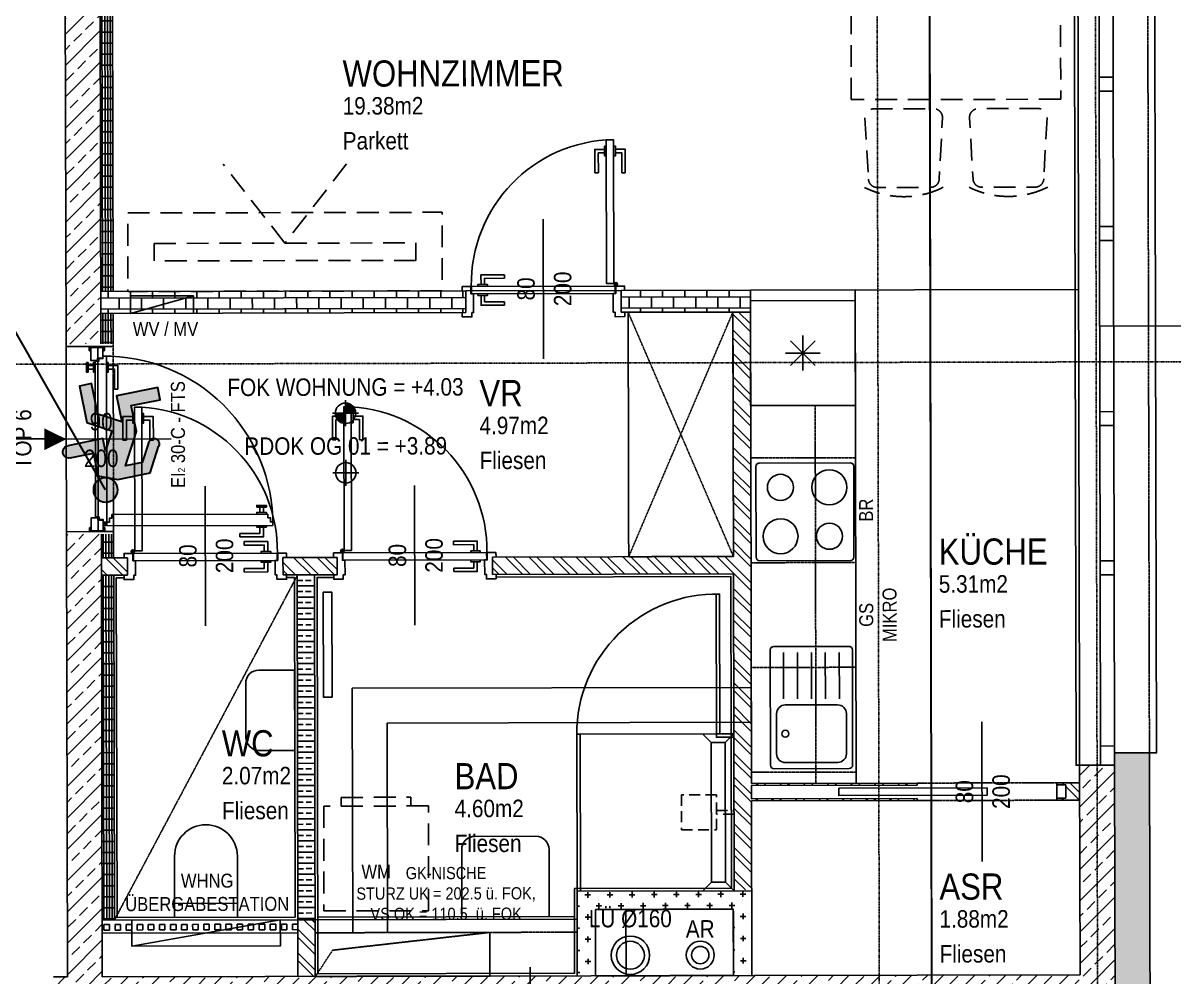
# Model space of a CAD drawing. Header units: millimetres. Extents: x -378801 to -302223, y -36469 to 154078.
# Drawn here: x -312298 to -305706, y -602 to 4862 of the extents above; entities that cross this region are included whole.
import ezdxf
from ezdxf.enums import TextEntityAlignment as Align

# ---------------------------------------------------------------- set-up
doc = ezdxf.new("R2010")
doc.units = ezdxf.units.MM
for name, pattern in [('HIDDEN', [0.375, 0.25, -0.125]), ('HIDDEN2', [0.1875, 0.125, -0.0625]), ('STRICHPUNKT', [1, 0.5, -0.25, 0, -0.25])]:
    doc.linetypes.add(name, pattern=pattern)
for name, color, linetype in [('00_HLP---------M0', 6, 'Continuous'), ('00_HLP-G00-L01-M0', 6, 'Continuous'), ('01-ANS-G00-L01-M0', 8, 'Continuous'), ('01-BFL-G00-L01-M0', 10, 'Continuous'), ('01-SYM-G00-L01-M0', 8, 'Continuous'), ('01-TXT---------M0', 1, 'Continuous'), ('01-TXT---------PP', 1, 'Continuous'), ('01-TXT-G00-L01-M0', 1, 'Continuous'), ('02-ANS-G00-L01-M0', 8, 'Continuous'), ('02-AXO-G00-L01-M0', 8, 'STRICHPUNKT'), ('02-FIL-G00-L01-LILA', 223, 'Continuous'), ('02-FIL-G00-L01-ORANGE', 40, 'Continuous'), ('02-FIL-G00-L01-STB', 8, 'Continuous'), ('02-FLI-G00-L01-M0', 141, 'Continuous'), ('02-HID-G00-L01-M0', 8, 'HIDDEN2'), ('02-TWA---------M0', 4, 'Continuous'), ('02-TWA-G00-L01-M0', 4, 'Continuous'), ('02-WDA-G00-L01-M0', 8, 'Continuous'), ('02-ZWA---------M0', 2, 'Continuous'), ('02-ZWA-G00-L01-M0', 2, 'Continuous'), ('03-ANS-G00-L01-M0', 8, 'Continuous'), ('03-HID-G00-L01-M0', 8, 'HIDDEN2'), ('03-SYM-G00-L01-M0', 8, 'Continuous'), ('04-STO-G00-L01-M0', 1, 'Continuous'), ('04-SYM-G00-L01-EP', 8, 'Continuous'), ('04-TXT---------EP', 8, 'Continuous'), ('04-TXT-G00-L01-M0', 8, 'Continuous'), ('05-STO---------M0', 1, 'Continuous'), ('05-STO--------M0', 1, 'Continuous'), ('05-SYM---------M0', 8, 'Continuous'), ('05-SYM--------M0', 8, 'Continuous'), ('05-SYM-G00-L01-M0', 8, 'Continuous'), ('05-TXT--------M0', 8, 'Continuous'), ('05-TXT-G00-L01-M0', 8, 'Continuous'), ('05_HLP---------M0', 6, 'Continuous'), ('07-SAN-G00-L01-FBHZG-EVERT', 8, 'Continuous'), ('07-SAN-G00-L01-Küche', 8, 'Continuous'), ('07-SAN-G00-L01-M0', 8, 'Continuous'), ('07-SYM-G00-L01-M0', 8, 'STRICHPUNKT'), ('07_MOB-G00-L01-M0', 6, 'HIDDEN2')]:
    doc.layers.add(name, color=color, linetype=linetype)
doc.layers.add('09-VER-G00-L01-GRUNDSTÜCKSGRENZE', color=161, linetype='Continuous', lineweight=25)
doc.styles.add('ARIAL', font='arial.ttf', dxfattribs={"width": 0.85})
pattern_1 = [(90.122164, (-392171.629, -40382.8), (-15.874964, -0.033848), []), (180.12216, (-392171.63, -40382.8), (0.13539, -63.499856), [])]
pattern_2 = [(135.12216, (-392171.63, -40382.8), (-67.20816, -67.49537), []), (135.12216, (-392171.72, -40337.9), (-67.20816, -67.49537), [])]
pattern_3 = [(0.12216, (-392171.63, -40382.8), (-0.13539, 63.499856), []), (90.12216, (-392171.63, -40382.8), (-126.99971, -0.27078), [63.5, -63.5]), (90.12216, (-392108.13, -40382.67), (-126.99971, -0.27078), [-63.5, 63.5])]
pattern_4 = [(45.12216, (-392171.63, -40382.8), (-89.99383, 89.61088), []), (45.12216, (-392081.83, -40382.61), (-89.99383, 89.61088), [63.5, -31.75])]

# ---------------------------------------------------------------- blocks, each defined once
blk = doc.blocks.new('05-TXT')
at = {"layer": '05-TXT--------M0'}
blk.add_line((-0.4, 0), (0.4, 0), dxfattribs=at)
at = {"layer": '05-TXT--------M0', "color": 8, "style": 'ARIAL', "width": 0.85}
blk.add_attdef('BREITE', text='', height=0.1, dxfattribs=at).set_placement((0, 0.05), align=Align.CENTER)
blk.add_attdef('HÖHE', text='', height=0.1, rotation=360, dxfattribs=at).set_placement((0, -0.06), align=Align.TOP_CENTER)
blk = doc.blocks.new('WET')
at = {"layer": '02-TWA---------M0'}
for points in [[(-0.53, 0), (-0.53, 0.2)], [(0.53, 0), (0.53, 0.2)]]:
    blk.add_lwpolyline(points, dxfattribs=at)
at = {"layer": '02-ZWA---------M0'}
for points in [[(-0.53, 0), (-0.53, -0.07)], [(0.53, 0), (0.53, -0.07)]]:
    blk.add_lwpolyline(points, dxfattribs=at)
at = {"layer": '05-STO---------M0'}
for points in [[(-0.525, 0.058), (-0.505, 0.058), (-0.505, 0.063, 0.414214), (-0.51, 0.068), (-0.53, 0.068)], [(0.525, 0.058), (0.505, 0.058), (0.505, 0.063, -0.414214), (0.51, 0.068), (0.53, 0.068)], [(-0.525, -0.01), (-0.505, -0.01), (-0.505, -0.015, -0.414214), (-0.51, -0.02), (-0.53, -0.02)], [(0.525, -0.01), (0.505, -0.01), (0.505, -0.015, 0.414214), (0.51, -0.02), (0.53, -0.02)]]:
    blk.add_lwpolyline(points, format="xyb", close=True, dxfattribs=at)
for points in [[(-0.464, -0.01), (-0.525, -0.01), (-0.525, 0.058), (-0.45, 0.058), (-0.45, 0.058), (-0.45, 0.058), (-0.45, 0.0195), (-0.464, 0.0195), (-0.464, -0.01)], [(0.464, -0.01), (0.525, -0.01), (0.525, 0.058), (0.45, 0.058), (0.45, 0.058), (0.45, 0.058), (0.45, 0.0195), (0.464, 0.0195), (0.464, -0.01)]]:
    blk.add_lwpolyline(points, dxfattribs=at)
at = {"layer": '05-SYM---------M0'}
for p, q in [((-0.422, -0.908), (-0.392, -0.908)), ((-0.422, -0.928), (-0.392, -0.928))]:
    blk.add_line(p, q, dxfattribs=at)
for points in [[(0.53, 0.018), (-0.53, 0.018)], [(-0.432, -0.061), (-0.432, -0.061), (-0.452, -0.061), (-0.452, -0.046), (-0.476, -0.046), (-0.476, -0.032), (-0.496, -0.032), (-0.496, -0.982), (-0.476, -0.982), (-0.476, -0.968), (-0.452, -0.968), (-0.452, -0.953), (-0.432, -0.953), (-0.432, -0.061)], [(-0.491, -0.021), (-0.481, -0.021)], [(-0.486, -0.026), (-0.486, -0.016)], [(-0.506, -0.928), (-0.562, -0.928), (-0.562, -0.793)], [(-0.542, -0.793), (-0.562, -0.793)], [(-0.506, -0.908), (-0.542, -0.908), (-0.542, -0.793)], [(-0.496, -0.9455), (-0.506, -0.9455), (-0.506, -0.8905), (-0.496, -0.8905)], [(-0.432, -0.9455), (-0.422, -0.9455), (-0.422, -0.8905), (-0.432, -0.8905)], [(-0.392, -0.9455), (-0.382, -0.9455), (-0.382, -0.8905), (-0.392, -0.8905)], [(-0.392, -0.9455), (-0.392, -0.8905)]]:
    blk.add_lwpolyline(points, dxfattribs=at)
blk.add_circle((-0.486, -0.021), 0.01, dxfattribs=at)
blk.add_arc((-0.486, -0.021), 0.9611, 269.40381, 0.65581, dxfattribs=at)
at = {"layer": '05_HLP---------M0'}
for p, q in [((0.401, 0.043), (0.401, 0.073)), ((0.421, 0.043), (0.421, 0.073))]:
    blk.add_line(p, q, dxfattribs=at)
for points in [[(0.4385, 0.073), (0.4385, 0.083), (0.3835, 0.083), (0.3835, 0.073)], [(0.4385, 0.073), (0.3835, 0.073)], [(-0.446, 0.033), (-0.446, 0.033), (-0.446, 0.013), (-0.461, 0.013), (-0.461, -0.011), (-0.475, -0.011), (-0.475, -0.031), (0.475, -0.031), (0.475, -0.011), (0.461, -0.011), (0.461, 0.013), (0.446, 0.013), (0.446, 0.033), (-0.446, 0.033)], [(0.4385, 0.033), (0.4385, 0.043), (0.3835, 0.043), (0.3835, 0.033)], [(0.421, -0.041), (0.421, -0.097), (0.286, -0.097)], [(0.401, -0.041), (0.401, -0.077), (0.286, -0.077)], [(0.4385, -0.031), (0.4385, -0.041), (0.3835, -0.041), (0.3835, -0.031)], [(0.286, -0.077), (0.286, -0.097)]]:
    blk.add_lwpolyline(points, dxfattribs=at)
blk = doc.blocks.new('01-SQM')
at = {"layer": '01-TXT---------M0', "color": 1, "style": 'ARIAL', "width": 0.85}
blk.add_attdef('ROOM', (0, 0), '', height=0.15, dxfattribs=at)
blk.add_attdef('AREA', text='', height=0.1, dxfattribs=at).set_placement((0, -0.06), align=Align.TOP_LEFT)
at = {"layer": '01-TXT---------PP', "color": 1, "style": 'ARIAL', "width": 0.85}
blk.add_attdef('NR', text='', height=0.15, dxfattribs=at).set_placement((-0.1173, 0), align=Align.RIGHT)
blk.add_attdef('FLOOR', text='', height=0.1, dxfattribs=at).set_placement((0, -0.26), align=Align.TOP_LEFT)
blk = doc.blocks.new('00-top')
blk.add_lwpolyline([(0, 0, 0, 0.125, 0), (-0.125, 0, 0.125, 0.125, 0)], format="xyseb")
at = {"layer": '01-TXT---------M0', "color": 8, "style": 'ARIAL', "width": 0.85}
for tag, p in [('NUMBER', (-0.3, 0)), ('TOP', (-0.65, 0))]:
    blk.add_attdef(tag, text='', height=0.1, rotation=90, dxfattribs=at).set_placement(p, align=Align.MIDDLE_CENTER)
blk = doc.blocks.new('SCHIEBETÜR-80')
at = {"layer": '02-ZWA---------M0'}
for points in [[(-0.4, 0.0375), (-1.35, 0.0375), (-1.35, -0.0375), (-0.4, -0.0375)], [(-0.4, 0.05), (-0.4, 0.0375)], [(0.4, 0.05), (0.4, -0.05)], [(-0.4, -0.0375), (-0.4, -0.05)]]:
    blk.add_lwpolyline(points, dxfattribs=at)
blk.add_lwpolyline([(0.4, 0.0375), (0.45, 0.0375), (0.45, -0.0375), (0.4, -0.0375)], close=True, dxfattribs=at)
at = {"layer": '05-SYM---------M0'}
blk.add_lwpolyline([(-0.85, 0.021), (-0.85, -0.021), (0, -0.021), (0, 0.021)], close=True, dxfattribs=at)
blk = doc.blocks.new('04-TXT')
blk.add_line((0, 0), (0.9529, 0))
at = {"layer": '04-TXT---------EP', "color": 8, "style": 'ARIAL', "width": 0.85}
blk.add_attdef('WIDTH', text='', height=0.1, dxfattribs=at).set_placement((0.6322, 0.05), align=Align.CENTER)
blk.add_attdef('HEIGHT', text='', height=0.1, dxfattribs=at).set_placement((0.6322, -0.05), align=Align.TOP_CENTER)
blk = doc.blocks.new('03-rar')
blk.add_circle((0, 0), 0.05)
at = {"layer": '01-TXT---------M0', "color": 8, "style": 'ARIAL', "width": 0.85}
blk.add_attdef('RR', text='', height=0.1, dxfattribs=at).set_placement((0, 0.1), align=Align.CENTER)
blk = doc.blocks.new('01-HK1')
for p, q in [((-0.0005, -0.0742), (-0.0005, 0.0742)), ((0.0737, 0), (-0.0747, 0))]:
    blk.add_line(p, q)
blk.add_circle((-0.0005, 0), 0.0586)
for points in [[(-0.0005, 0.0586), (0.0409, 0.0414), (-0.0005, 0)], [(-0.0005, 0), (0.0581, 0), (0.0409, 0.0414)], [(-0.0591, 0), (-0.0419, -0.0414), (-0.0005, 0)], [(-0.0419, -0.0414), (-0.0005, -0.0586), (-0.0005, 0)]]:
    blk.add_solid(points)
at = {"layer": '01-TXT---------M0', "color": 8, "style": 'ARIAL', "width": 0.85}
blk.add_attdef('HEIGHT', text='', height=0.1, dxfattribs=at).set_placement((0, 0.2), align=Align.TOP_CENTER)
blk = doc.blocks.new('07-WT60')
blk.add_lwpolyline([(-0.015, 0.25), (-0.4, 0.25, 0.414214), (-0.475, 0.175), (-0.475, -0.175, 0.414214), (-0.4, -0.25), (-0.015, -0.25)], format="xyb", close=True)
blk = doc.blocks.new('07-WM')
at = {"linetype": 'HIDDEN', "ltscale": 0.5}
blk.add_lwpolyline([(0.05, -0.05), (0.05, -0.65), (0.65, -0.65), (0.65, -0.05)], close=True, dxfattribs=at)
blk.add_lwpolyline([(0.65, -0.15), (0.7, -0.15), (0.7, -0.55), (0.65, -0.55)], dxfattribs=at)
blk = doc.blocks.new('07-Dusche')
for p, q in [((0, 0.9), (0, 0)), ((0.9, 0.9), (0, 0.9)), ((0.9, 0), (0.9, 0.9)), ((0, 0), (0.9, 0))]:
    blk.add_line(p, q)
for points in [[(0, 0.9), (0.9, 0.9), (0.9, 0.88), (0, 0.88)], [(0.05, 0.13), (0, 0.18)], [(0.9, 0.18), (0.85, 0.13)], [(0.9, 0), (0.9, 0.1), (0.88, 0.1), (0.88, 0)], [(0.9, 0.1), (1.7, 0.1), (1.7, 0.08), (0.9, 0.08)], [(0.05, 0.05), (0, 0)], [(0.9, 0), (0.85, 0.05)]]:
    blk.add_lwpolyline(points)
at = {"linetype": 'HIDDEN2', "ltscale": 0.5}
for points in [[(0.35, 0.1), (0.55, 0.1), (0.55, 0.3), (0.35, 0.3)], [(0.44, 0), (0.44, 0.1), (0.46, 0.1), (0.46, 0)]]:
    blk.add_lwpolyline(points, close=True, dxfattribs=at)
blk.add_lwpolyline([(0.85, 0.05), (0.85, 0.13), (0.05, 0.13), (0.05, 0.05), (0.85, 0.05)], close=True)
blk.add_arc((0.9, 0.1), 0.8, 358.56746, 90)
blk = doc.blocks.new('07-WC')
blk.add_lwpolyline([(-0.015, -0.18), (-0.365, -0.18, -1), (-0.365, 0.18, 0), (-0.015, 0.18), (-0.015, -0.18)], format="xyb", close=True)
blk.add_lwpolyline([(-0.095, -0.18), (-0.095, 0.18)])
blk = doc.blocks.new('07-WT-WC')
blk.add_lwpolyline([(1.005, -0.015), (1.005, -0.22, -0.414214), (0.93, -0.295), (0.62, -0.295, -0.414214), (0.545, -0.22), (0.545, -0.015)], format="xyb", close=True)
blk = doc.blocks.new('möbel_tisch')
at = {"flags": 128}
for points in [[(0.0979, 0.856, -0.39805), (0.1479, 0.9032), (0.4533, 0.9032, -0.39805), (0.5032, 0.856), (0.5226, 0.506, -0.430564), (0.4727, 0.4532), (0.1284, 0.4532, -0.430564), (0.0785, 0.506)], [(1.1021, 0.856, 0.39805), (1.0521, 0.9032), (0.7467, 0.9032, 0.39805), (0.6968, 0.856), (0.6774, 0.506, 0.430564), (0.7273, 0.4532), (1.0716, 0.4532, 0.430564), (1.1215, 0.506)], [(0.0979, -0.856, 0.39805), (0.1479, -0.9032), (0.4533, -0.9032, 0.39805), (0.5032, -0.856), (0.5226, -0.506, 0.430564), (0.4727, -0.4532), (0.1284, -0.4532, 0.430564), (0.0785, -0.506)], [(1.1021, -0.856, -0.39805), (1.0521, -0.9032), (0.7467, -0.9032, -0.39805), (0.6968, -0.856), (0.6774, -0.506, -0.430564), (0.7273, -0.4532), (1.0716, -0.4532, -0.430564), (1.1215, -0.506)]]:
    blk.add_lwpolyline(points, format="xyb", close=True, dxfattribs=at)
blk.add_lwpolyline([(1.2, 0.4), (0, 0.4), (0, -0.4), (1.2, -0.4)], close=True)
for centre, start, end in [((0.3006, 0.4532), 63.43495, 116.56505), ((0.8994, 0.4532), 63.43495, 116.56505), ((0.3006, -0.4532), 243.43495, 296.56505), ((0.8994, -0.4532), 243.43495, 296.56505)]:
    blk.add_arc(centre, 0.5031, start, end)
blk = doc.blocks.new('TV-180')
at = {"flags": 128}
blk.add_lwpolyline([(0, -1.8), (0, 0), (0.45, 0), (0.45, -1.8)], close=True, dxfattribs=at)
blk.add_lwpolyline([(0.275, -0.15), (0.275, -1.65), (0.175, -1.65), (0.175, -0.15)], close=True)
blk.add_lwpolyline([(0.7286, -1.2536), (0.275, -0.9), (0.7286, -0.5464)])
blk = doc.blocks.new('TÜR-80_12-5er-WAND')
at = {"layer": '00_HLP---------M0'}
blk.add_lwpolyline([(-0.025, 0.4115), (-0.025, -0.4115), (-0.025, -0.4115), (0.017, -0.4115), (0.017, 0.4115)], close=True, dxfattribs=at)
for points in [[(0.017, 0.4), (0.017, -0.4)], [(-0.035, -0.3575), (-0.091, -0.3575), (-0.091, -0.2225)], [(-0.071, -0.2225), (-0.091, -0.2225)], [(-0.035, -0.3375), (-0.071, -0.3375), (-0.071, -0.2225)], [(0.027, -0.3575), (0.083, -0.3575), (0.083, -0.2225)], [(0.027, -0.3375), (0.063, -0.3375), (0.063, -0.2225)], [(0.063, -0.2225), (0.083, -0.2225)], [(-0.025, -0.375), (-0.035, -0.375), (-0.035, -0.32), (-0.025, -0.32)], [(0.017, -0.375), (0.027, -0.375), (0.027, -0.32), (0.017, -0.32)]]:
    blk.add_lwpolyline(points, dxfattribs=at)
at = {"layer": '02-ZWA---------M0'}
for points in [[(0.125, 0.445), (0, 0.445)], [(0.125, -0.445), (0, -0.445)]]:
    blk.add_lwpolyline(points, dxfattribs=at)
at = {"layer": '05-STO--------M0'}
for points in [[(0.125, 0.465), (0.15, 0.465), (0.15, 0.41), (0.125, 0.41), (0.125, 0.4), (0.017, 0.4), (0.017, 0.415), (-0.025, 0.415), (-0.025, 0.465), (0, 0.465)], [(0.125, -0.465), (0.15, -0.465), (0.15, -0.41), (0.125, -0.41), (0.125, -0.4), (0.017, -0.4), (0.017, -0.415), (-0.025, -0.415), (-0.025, -0.465), (0, -0.465)]]:
    blk.add_lwpolyline(points, dxfattribs=at)
at = {"layer": '05-SYM---------M0'}
for points in [[(-0.8085, 0.414), (-0.8085, 0.47), (-0.6735, 0.47)], [(-0.6735, 0.45), (-0.6735, 0.47)], [(-0.826, 0.404), (-0.826, 0.414), (-0.771, 0.414), (-0.771, 0.404)], [(-0.7885, 0.414), (-0.7885, 0.45), (-0.6735, 0.45)], [(-0.826, 0.362), (-0.826, 0.352), (-0.771, 0.352), (-0.771, 0.362)], [(-0.8085, 0.352), (-0.8085, 0.296), (-0.6735, 0.296)], [(-0.7885, 0.352), (-0.7885, 0.316), (-0.6735, 0.316)], [(-0.6735, 0.316), (-0.6735, 0.296)]]:
    blk.add_lwpolyline(points, dxfattribs=at)
at = {"layer": '05-SYM--------M0'}
blk.add_lwpolyline([(-0.0395, 0.404), (-0.8625, 0.404), (-0.8625, 0.404), (-0.8625, 0.362), (-0.0395, 0.362)], close=True, dxfattribs=at)
for points in [[(-0.031, 0.415), (-0.041, 0.415)], [(-0.036, 0.41), (-0.036, 0.42)]]:
    blk.add_lwpolyline(points, dxfattribs=at)
blk.add_circle((-0.036, 0.415), 0.01, dxfattribs=at)
blk.add_arc((-0.036, 0.415), 0.8282, 183.66912, 273.66912, dxfattribs=at)
blk = doc.blocks.new('TÜR-80_10er-WAND')
at = {"layer": '00_HLP---------M0'}
for points in [[(-0.3575, 0.027), (-0.3575, 0.083), (-0.2225, 0.083)], [(-0.2225, 0.063), (-0.2225, 0.083)], [(0.4, 0.017), (-0.4, 0.017)], [(-0.375, 0.017), (-0.375, 0.027), (-0.32, 0.027), (-0.32, 0.017)], [(-0.3375, 0.027), (-0.3375, 0.063), (-0.2225, 0.063)], [(-0.375, -0.025), (-0.375, -0.035), (-0.32, -0.035), (-0.32, -0.025)], [(-0.3575, -0.035), (-0.3575, -0.091), (-0.2225, -0.091)], [(-0.3375, -0.035), (-0.3375, -0.071), (-0.2225, -0.071)], [(-0.2225, -0.071), (-0.2225, -0.091)]]:
    blk.add_lwpolyline(points, dxfattribs=at)
blk.add_lwpolyline([(0.4115, -0.025), (-0.4115, -0.025), (-0.4115, -0.025), (-0.4115, 0.017), (0.4115, 0.017)], close=True, dxfattribs=at)
at = {"layer": '02-ZWA---------M0'}
for points in [[(-0.445, 0.1), (-0.445, 0)], [(0.445, 0.1), (0.445, 0)]]:
    blk.add_lwpolyline(points, dxfattribs=at)
at = {"layer": '05-STO--------M0'}
for points in [[(-0.465, 0.1), (-0.465, 0.125), (-0.41, 0.125), (-0.41, 0.1), (-0.4, 0.1), (-0.4, 0.017), (-0.415, 0.017), (-0.415, -0.025), (-0.465, -0.025), (-0.465, 0)], [(0.465, 0.1), (0.465, 0.125), (0.41, 0.125), (0.41, 0.1), (0.4, 0.1), (0.4, 0.017), (0.415, 0.017), (0.415, -0.025), (0.465, -0.025), (0.465, 0)]]:
    blk.add_lwpolyline(points, dxfattribs=at)
at = {"layer": '05-SYM---------M0'}
for points in [[(0.352, -0.8085), (0.296, -0.8085), (0.296, -0.6735)], [(0.316, -0.6735), (0.296, -0.6735)], [(0.352, -0.7885), (0.316, -0.7885), (0.316, -0.6735)], [(0.414, -0.8085), (0.47, -0.8085), (0.47, -0.6735)], [(0.414, -0.7885), (0.45, -0.7885), (0.45, -0.6735)], [(0.45, -0.6735), (0.47, -0.6735)], [(0.362, -0.826), (0.352, -0.826), (0.352, -0.771), (0.362, -0.771)], [(0.404, -0.826), (0.414, -0.826), (0.414, -0.771), (0.404, -0.771)]]:
    blk.add_lwpolyline(points, dxfattribs=at)
at = {"layer": '05-SYM--------M0'}
blk.add_lwpolyline([(0.404, -0.0395), (0.404, -0.8625), (0.404, -0.8625), (0.362, -0.8625), (0.362, -0.0395)], close=True, dxfattribs=at)
for points in [[(0.41, -0.036), (0.42, -0.036)], [(0.415, -0.031), (0.415, -0.041)]]:
    blk.add_lwpolyline(points, dxfattribs=at)
blk.add_circle((0.415, -0.036), 0.01, dxfattribs=at)
blk.add_arc((0.415, -0.036), 0.8282, 176.33088, 266.33088, dxfattribs=at)
blk = doc.blocks.new('01-HK2')
for p, q in [((0, -0.098), (0, 0.098)), ((0.098, 0), (-0.098, 0))]:
    blk.add_line(p, q)
blk.add_circle((0, 0), 0.0773)
at = {"layer": '01-TXT---------M0', "color": 8, "style": 'ARIAL', "width": 0.85}
blk.add_attdef('HEIGHT', text='', height=0.1, rotation=360, dxfattribs=at).set_placement((0, 0.132), align=Align.BOTTOM_CENTER)
blk = doc.blocks.new('Kühlschrank')
blk.add_lwpolyline([(-0.3, 0), (0.3, 0), (0.3, -0.6), (-0.3, -0.6)], close=True)
for points in [[(0.0707, -0.2293), (-0.0707, -0.3707)], [(-0.0707, -0.2293), (0.0707, -0.3707)], [(0, -0.2), (0, -0.4)], [(-0.1, -0.3), (0.1, -0.3)]]:
    blk.add_lwpolyline(points)
blk = doc.blocks.new('kochfeld')
blk.add_lwpolyline([(-0.28, -0.55), (-0.28, -0.03, -0.414214), (-0.26, -0.01), (0.26, -0.01, -0.414214), (0.28, -0.03), (0.28, -0.55, -0.414214), (0.26, -0.57), (-0.26, -0.57, -0.414214)], format="xyb", close=True)
for centre, radius in [((0.14, -0.15), 0.1), ((-0.14, -0.15), 0.075), ((-0.14, -0.43), 0.1), ((0.14, -0.43), 0.075)]:
    blk.add_circle(centre, radius)
blk = doc.blocks.new('Spüle')
for points in [[(0.4, -0.02), (-0.26, -0.02, 0.414214), (-0.28, -0.04), (-0.28, -0.47, 0.414214), (-0.26, -0.49), (0.4, -0.49, 0.414214), (0.42, -0.47), (0.42, -0.04, 0.414214)], [(-0.195, -0.055), (0.035, -0.055, -0.414214), (0.085, -0.105), (0.085, -0.405, -0.414214), (0.035, -0.455), (-0.195, -0.455, -0.414214), (-0.245, -0.405), (-0.245, -0.105, -0.414214)]]:
    blk.add_lwpolyline(points, format="xyb", close=True)
for points in [[(0.12, -0.095), (0.385, -0.095)], [(0.12, -0.175), (0.385, -0.175)], [(0.12, -0.255), (0.385, -0.255)], [(0.12, -0.335), (0.385, -0.335)], [(0.12, -0.415), (0.385, -0.415)]]:
    blk.add_lwpolyline(points)
blk.add_circle((-0.08, -0.405), 0.02)
blk = doc.blocks.new('9809550')
at = {"color": 18, "lineweight": 30, "true_color": 0x000000}
for points in [[(423921.7, 99168.8), (423956.8, 99168.8), (423956.8, 99202.9), (423984.5, 99214.5), (424033.7, 99214.5), (424053.8, 99178.3)], [(424040.2, 99170.9), (424025.2, 99196.7), (423999.7, 99196.8), (424026.2, 99150.3), (424026.2, 99110.9), (424070.2, 99110.9), (424070.2, 99092.3), (424007.5, 99092.3), (424007.5, 99131.7), (423975, 99113.1), (423975, 99067), (423956.5, 99067), (423956.5, 99122.4), (423990.5, 99141.9), (423975.1, 99168.8), (423975.1, 99150.2), (423921.7, 99150.3)]]:
    blk.add_lwpolyline(points, dxfattribs=at)
blk.add_circle((423963.6, 99225.9), 18.1, dxfattribs=at)
for centre, radius, start, end in [((423921.7, 99159.5), 9.27, 89.9849, 270.0151), ((424047.8, 99173.1), 7.96, 195.7299, 41.4005)]:
    blk.add_arc(centre, radius, start, end, dxfattribs=at)
blk = doc.blocks.new('750298750')
h = blk.add_hatch(color=3)
h.paths.add_polyline_path([(426943.6, 99576.9), (426968.1, 99576.8), (426982.5, 99552, 1.25347), (426995.6, 99559.2), (426976.3, 99594), (426929, 99594), (426902.3, 99582.8), (426902.3, 99550), (426868.6, 99550, 1), (426868.6, 99532.2), (426919.9, 99532.1), (426919.9, 99550), (426934.8, 99524.1), (426902.1, 99505.4), (426902.1, 99452.1), (426919.8, 99452.1), (426919.8, 99496.4), (426951.1, 99514.3), (426951.1, 99476.4), (427011.4, 99476.4), (427011.4, 99494.3), (426969.1, 99494.3), (426969.1, 99532.2)])
h.paths.add_polyline_path([(426891.5, 99604.9, 1), (426926.3, 99604.9, 1)])
at = {"xscale": 0.9619413167778113, "yscale": 0.9619413167778113, "zscale": 0.9619413167778113}
blk.add_blockref('9809550', (19080.8, 4155.4), dxfattribs=at)

msp = doc.modelspace()

# ---------------------------------------------------------------- hatches: boundary and pattern name
at = {"layer": '02-FIL-G00-L01-LILA', "true_color": 0x636466}
h = msp.add_hatch(dxfattribs=at)
h.set_pattern_fill('HONEY', color=251, scale=10, angle=107.16870486, style=0)
h.set_pattern_definition([(90.12216, (-277267.837, 4862.295), (-27.597781, 47.566265), [31.75, -63.5]), (210.12216, (-277267.837, 4862.295), (-27.394703, -47.683512), [31.75, -63.5]), (150.12216, (-277267.837, 4862.295), (-54.992485, -0.117247), [-63.5, 31.75])])
h.paths.add_polyline_path([(-309093.2148, -795.5744), (-309090.6775, -1985.5717), (-309090.5283, -2055.5716), (-308890.7582, -2055.1456), (-308892.7933, -1195.148), (-308893.2197, -995.1485), (-308693.2202, -994.722), (-305842.7957, -988.6445), (-305846.3564, 681.3517), (-306046.356, 680.9253), (-306046.2067, 610.9254), (-306043.2217, -789.0714)])
at = {"layer": '02-FIL-G00-L01-ORANGE', "true_color": 0x636466}
h = msp.add_hatch(dxfattribs=at)
h.set_pattern_fill('GRATE', color=251, scale=20, angle=197.16870486, style=0)
h.set_pattern_definition(pattern_1)
h.paths.add_polyline_path([(-311789.477, 6828.694), (-311859.4769, 6828.5448), (-311852.0036, 3323.5528), (-311782.0038, 3323.702)])
h = msp.add_hatch(dxfattribs=at)
h.set_pattern_fill('BRICK', color=251, scale=10, angle=107.16870486, style=0)
h.set_pattern_definition(pattern_3)
h.paths.add_polyline_path([(-311852.0036, 3323.5528), (-311851.7371, 3198.553), (-309761.7419, 3203.0092), (-309762.0084, 3328.009)])
h = msp.add_hatch(dxfattribs=at)
h.set_pattern_fill('BRICK', color=251, scale=10, angle=107.16870486, style=0)
h.set_pattern_definition(pattern_3)
h.paths.add_polyline_path([(-308132.0121, 3331.4844), (-308872.0104, 3329.9066), (-308871.7439, 3204.9069), (-308131.7456, 3206.4847)])
h = msp.add_hatch(dxfattribs=at)
h.set_pattern_fill('GRATE', color=251, scale=20, angle=197.16870486, style=0)
h.set_pattern_definition(pattern_1)
h.paths.add_polyline_path([(-311781.7373, 3198.7023), (-311851.7371, 3198.553), (-311851.364, 3023.5534), (-311781.3642, 3023.7027)])
h = msp.add_hatch(dxfattribs=at)
h.set_pattern_fill('ANSI32', color=251, scale=10, angle=197.16870486, style=0)
h.set_pattern_definition(pattern_2)
h.paths.add_polyline_path([(-308125.9888, 506.4908), (-308131.7456, 3206.4847), (-308231.7454, 3206.2714), (-308228.7603, 1806.2746), (-309608.7572, 1803.3322), (-309608.544, 1703.3325), (-308228.5471, 1706.2748), (-308224.6879, -103.721), (-308124.6882, -103.5078), (-308125.7756, 406.491), (-307175.7777, 408.5166), (-307175.8044, 421.0165), (-308125.8022, 418.991), (-308125.9621, 493.9908), (-307175.9643, 496.0164), (-307175.9909, 508.5163)])
h = msp.add_hatch(dxfattribs=at)
h.set_pattern_fill('GRATE', color=251, scale=20, angle=197.16870486, style=0)
h.set_pattern_definition(pattern_1)
h.paths.add_polyline_path([(-311779.0401, 1933.7052), (-311849.0399, 1933.5559), (-311848.7521, 1798.5562), (-311778.7523, 1798.7055)])
h = msp.add_hatch(dxfattribs=at)
h.set_pattern_fill('ANSI32', color=251, scale=10, angle=197.16870486, style=0)
h.set_pattern_definition(pattern_2)
h.paths.add_polyline_path([(-311698.7525, 1798.876), (-311848.7521, 1798.5562), (-311848.5389, 1698.5564), (-311698.5392, 1698.8763)])
h = msp.add_hatch(dxfattribs=at)
h.set_pattern_fill('ANSI32', color=251, scale=10, angle=197.16870486, style=0)
h.set_pattern_definition(pattern_2)
h.paths.add_polyline_path([(-310498.7552, 1801.4346), (-310808.7545, 1800.7737), (-310808.5413, 1700.7739), (-310498.542, 1701.4349)])
h = msp.add_hatch(dxfattribs=at)
h.set_pattern_fill('GRATE', color=251, scale=20, angle=197.16870486, style=0)
h.set_pattern_definition(pattern_1)
h.paths.add_polyline_path([(-311848.5389, 1698.5564), (-311844.3279, -276.4391), (-311774.3281, -276.2898), (-311778.5391, 1698.7057)])
h = msp.add_hatch(dxfattribs=at)
h.set_pattern_fill('BRASS', color=251, scale=10, angle=107.16870486, style=0)
h.set_pattern_definition([(0.12216, (-392171.63, -40382.8), (-0.13539, 63.499856), []), (0.12216, (-392171.697, -40351.05), (-0.13539, 63.499856), [31.75, -15.875])])
h.paths.add_polyline_path([(-310628.5417, 1701.1577), (-310728.5414, 1700.9445), (-310724.3304, -274.0511), (-310624.3307, -273.8378)])
h = msp.add_hatch(dxfattribs=at)
h.set_pattern_fill('ANSI32', color=251, scale=10, angle=197.16870486, style=0)
h.set_pattern_definition(pattern_2)
h.paths.add_polyline_path([(-306245.7798, 410.4995), (-306245.993, 510.4992), (-306375.9927, 510.2221), (-306375.9661, 497.7221), (-306325.9662, 497.8287), (-306325.8063, 422.8289), (-306375.8062, 422.7223), (-306375.7795, 410.2223)])
h = msp.add_hatch(dxfattribs=at)
h.set_pattern_fill('CROSS', color=251, scale=10, angle=197.16870486, style=0)
h.set_pattern_definition([(90.26447, (-337081.75, 30520.496), (-63.79243, 63.20622), [31.75, -95.25]), (180.26447, (-337065.95, 30536.444), (-63.20622, -63.79243), [31.75, -95.25])])
h.paths.add_polyline_path([(-308124.6882, -103.5078), (-309124.6859, -105.64), (-309123.6411, -595.6389), (-309018.6414, -595.415), (-309019.4622, -210.4159), (-308229.464, -208.7315), (-308228.6432, -593.7306), (-308123.6434, -593.5067)])
h = msp.add_hatch(dxfattribs=at)
h.set_pattern_fill('SQUARE', color=251, scale=10, angle=197.16870486, style=0)
h.set_pattern_definition([(90.122164, (-392171.63, -40382.8), (-31.749928, -0.067696), [31.75, -31.75]), (180.122164, (-392171.63, -40382.8), (0.067696, -31.749928), [31.75, -31.75])])
h.paths.add_polyline_path([(-311844.3279, -276.4391), (-311844.168, -351.4389), (-310724.1705, -349.0509), (-310724.3304, -274.0511)])
h = msp.add_hatch(dxfattribs=at)
h.set_pattern_fill('ANSI32', color=251, scale=10, angle=197.16870486, style=0)
h.set_pattern_definition(pattern_2)
h.paths.add_polyline_path([(-310624.1708, -348.8377), (-310624.3307, -273.8378), (-310724.3304, -274.0511), (-310723.6375, -599.0503), (-310623.6377, -598.8371)])
at = {"layer": '02-FIL-G00-L01-STB', "true_color": 0x636466}
h = msp.add_hatch(dxfattribs=at)
h.set_pattern_fill('ANSI33', color=251, scale=20, angle=107.16870486, style=0)
h.set_pattern_definition(pattern_4)
h.paths.add_polyline_path([(-306067.379, 10540.9029), (-309117.3721, 10534.3998), (-309119.9093, 11724.3971), (-309195.9092, 11724.235), (-309195.9092, 11724.2351), (-309319.9089, 11723.9707), (-309317.3716, 10533.9734), (-312147.3652, 10527.9394), (-312146.9388, 10327.9398), (-312066.9389, 10328.1104), (-312051.3636, 3023.127), (-311851.364, 3023.5534), (-311866.9394, 10328.5368), (-308296.9475, 10336.1486), (-308295.0499, 9446.1506), (-308171.0502, 9446.415), (-308171.0502, 9446.4151), (-308095.0504, 9446.5771), (-308096.948, 10336.5751), (-306066.9526, 10340.9033)])
h = msp.add_hatch(dxfattribs=at)
h.set_pattern_fill('ANSI33', color=251, scale=20, angle=107.16870486, style=0)
h.set_pattern_definition(pattern_4)
h.paths.add_polyline_path([(-306046.2067, 610.9254), (-306126.2065, 610.7549), (-306246.2063, 610.499), (-306243.6477, -589.4983), (-308228.6432, -593.7306), (-308228.6432, -593.7306), (-309018.6414, -595.415), (-309018.6414, -595.415), (-311843.6349, -601.4383), (-311849.0399, 1933.5559), (-312049.0395, 1933.1295), (-312043.6345, -601.8648), (-312123.6343, -602.0353), (-312123.2079, -802.0349), (-309293.2143, -796.0009), (-309290.677, -1985.9982), (-309166.6774, -1985.7338), (-309166.6774, -1985.7338), (-309090.6775, -1985.5717), (-309093.2148, -795.5744), (-306043.2217, -789.0714)])

# ---------------------------------------------------------------- linework, layer by layer
at = {"color": 4, "lineweight": 30}
msp.add_lwpolyline([(-311825.2863, 2187.5907), (-312566.6801, 3485.4953)], dxfattribs=at)
at = {"color": 100, "lineweight": 30}
msp.add_lwpolyline([(-312050.2015, 2478.1282), (-312655.1435, 2482.9197)], dxfattribs=at)
at = {"layer": '00_HLP-G00-L01-M0', "color": 251, "true_color": 0x636466}
for centre, radius in [((-308818.8923, -477.5244), 110), ((-308418.8932, -476.6716), 80)]:
    msp.add_circle(centre, radius, dxfattribs=at)
at = {"layer": '01-ANS-G00-L01-M0', "color": 251, "true_color": 0x636466}
for points in [[(-309762.0084, 3328.009), (-308872.0104, 3329.9066)], [(-308132.0121, 3331.4844), (-306252.0164, 3335.4928)]]:
    msp.add_lwpolyline(points, dxfattribs=at)
at = {"layer": '01-BFL-G00-L01-M0', "color": 251, "linetype": 'HIDDEN2', "ltscale": 3, "true_color": 0x636466}
msp.add_lwpolyline([(-306908.241, 53299.5267), (-306985.9252, 38149.5064), (-307134.5431, 20159.1297), (-307072.8328, -10354.6125), (-307052.4897, -16419.674)], dxfattribs=at)
at = {"layer": '02-ANS-G00-L01-M0', "color": 251, "true_color": 0x636466}
for points in [[(-306246.2063, 610.499), (-306266.2062, 610.4564), (-306276.931, 5640.4449), (-306256.931, 5640.4876)], [(-305856.7827, 5571.3406), (-305816.7827, 5571.4259), (-305806.3565, 681.437), (-305846.3564, 681.3517)], [(-310624.3307, -273.8378), (-309124.3341, -270.6396)]]:
    msp.add_lwpolyline(points, dxfattribs=at)
at = {"layer": '02-AXO-G00-L01-M0', "color": 251, "true_color": 0x636466}
for points in [[(-307442.0758, 22121.6963), (-307367.605, -12805.6661)], [(-306192.077, 22124.3615), (-306117.6063, -12803.0009)], [(-337363.6923, 2854.1568), (-303751.1372, 2925.8242)]]:
    msp.add_lwpolyline(points, dxfattribs=at)
at = {"layer": '02-FLI-G00-L01-M0', "color": 251, "true_color": 0x636466}
for points in [[(-310788.5093, 1685.8166), (-310743.5094, 1685.9125), (-310739.3624, -259.0831), (-311759.3601, -261.2579), (-311763.5071, 1683.7377), (-311718.5072, 1683.8337)], [(-309588.5121, 1688.3752), (-308243.5151, 1691.2429), (-308239.7092, -93.7531), (-309139.7072, -95.672), (-309138.6731, -580.6709), (-310608.6697, -583.8051), (-310613.5097, 1686.1897), (-310518.5099, 1686.3922)], [(-309139.366, -255.6716), (-310609.3627, -258.8059)]]:
    msp.add_lwpolyline(points, dxfattribs=at)
at = {"layer": '02-HID-G00-L01-M0', "color": 251, "true_color": 0x636466}
for points in [[(-306246.2063, 610.499), (-306256.931, 5640.4876)], [(-312049.0395, 1933.1295), (-312051.3636, 3023.127)]]:
    msp.add_lwpolyline(points, dxfattribs=at)
at = {"layer": '02-HID-G00-L01-M0', "color": 251, "ltscale": 0.5, "true_color": 0x636466}
for points in [[(-305846.3564, 681.3517), (-305856.7827, 5571.3406)], [(-311781.3642, 3023.7027), (-311779.0401, 1933.7052)], [(-307175.9909, 508.5163), (-306375.9927, 510.2221)], [(-306375.7795, 410.2223), (-307175.7777, 408.5166)], [(-310624.1708, -348.8377), (-309124.1742, -345.6394)]]:
    msp.add_lwpolyline(points, dxfattribs=at)
at = {"layer": '02-TWA-G00-L01-M0', "color": 251, "true_color": 0x636466}
for p, q in [((-312051.3636, 3023.127), (-312066.9389, 10328.1104)), ((-311851.364, 3023.5534), (-311866.9394, 10328.5368)), ((-312043.6345, -601.8648), (-312049.0395, 1933.1295)), ((-306243.6477, -589.4983), (-306246.2063, 610.499)), ((-311843.6349, -601.4383), (-306243.6477, -589.4983))]:
    msp.add_line(p, q, dxfattribs=at)
for points in [[(-311849.0399, 1933.5559), (-311843.6349, -601.4383)], [(-306246.2063, 610.499), (-306046.2067, 610.9254)], [(-306046.2067, 610.9254), (-306043.2217, -789.0714)], [(-312123.6343, -602.0353), (-312043.6345, -601.8648)]]:
    msp.add_lwpolyline(points, dxfattribs=at)
at = {"layer": '02-WDA-G00-L01-M0', "color": 251, "true_color": 0x636466}
for points in [[(-306046.356, 680.9253), (-305846.3564, 681.3517)], [(-305846.3564, 681.3517), (-305842.7957, -988.6445)]]:
    msp.add_lwpolyline(points, dxfattribs=at)
at = {"layer": '02-ZWA-G00-L01-M0', "color": 251, "true_color": 0x636466}
for p, q in [((-311782.0038, 3323.702), (-311789.477, 6828.694)), ((-311851.7371, 3198.553), (-309761.7419, 3203.0092)), ((-311781.3642, 3023.7027), (-311781.7373, 3198.7023)), ((-308871.7439, 3204.9069), (-308131.7456, 3206.4847)), ((-308228.7603, 1806.2746), (-308231.7454, 3206.2714)), ((-311778.7523, 1798.7055), (-311779.0401, 1933.7052)), ((-308228.7603, 1806.2746), (-309608.7572, 1803.3322)), ((-311848.5389, 1698.5564), (-311698.5392, 1698.8763)), ((-310498.542, 1701.4349), (-310808.5413, 1700.7739)), ((-310728.5414, 1700.9445), (-310724.3304, -274.0511)), ((-310628.5417, 1701.1577), (-310623.6377, -598.8371)), ((-308228.5471, 1706.2748), (-309608.544, 1703.3325)), ((-308224.6773, -108.721), (-308228.5471, 1706.2748)), ((-308123.6434, -593.5067), (-308125.7756, 406.491)), ((-309124.6752, -110.64), (-308124.6775, -108.5078)), ((-309123.6411, -595.6389), (-309124.6752, -110.64)), ((-308229.4534, -213.7315), (-309019.4516, -215.4159)), ((-309019.4516, -215.4159), (-309018.6414, -595.415)), ((-308228.6432, -593.7306), (-308229.4534, -213.7315)), ((-310624.3307, -273.8378), (-311844.3279, -276.4391)), ((-310723.6375, -599.0503), (-310724.3304, -274.0511)), ((-310724.1705, -349.0509), (-311844.168, -351.4389))]:
    msp.add_line(p, q, dxfattribs=at)
for points in [[(-309762.0084, 3328.009), (-311852.0037, 3323.5528)], [(-308125.9888, 506.4908), (-308132.0121, 3331.4844), (-308872.0104, 3329.9066)], [(-311698.7525, 1798.876), (-311848.7521, 1798.5562)], [(-310498.7552, 1801.4346), (-310808.7545, 1800.7737)], [(-311778.5391, 1698.7057), (-311774.3281, -276.2898)], [(-308125.9888, 506.4908), (-307175.9909, 508.5163)], [(-306375.9927, 510.2221), (-306245.993, 510.4992)], [(-308125.7756, 406.491), (-307175.7777, 408.5166)], [(-306375.7795, 410.2223), (-306245.7798, 410.4995)]]:
    msp.add_lwpolyline(points, dxfattribs=at)
at = {"layer": '03-ANS-G00-L01-M0', "color": 251, "true_color": 0x636466}
msp.add_lwpolyline([(-310212.0903, 852.0437), (-310212.0903, 852.0437), (-310209.5317, -347.9536), (-310409.5313, -348.38), (-310412.5163, 1051.6168), (-308127.1614, 1056.4895), (-308126.735, 856.49), (-310212.0903, 852.0437)], dxfattribs=at)
msp.add_lwpolyline([(-308843.6418, -595.0419), (-308844.452, -215.0427), (-308229.4534, -213.7315), (-308228.6432, -593.7306)], close=True, dxfattribs=at)
at = {"layer": '03-HID-G00-L01-M0', "color": 251, "true_color": 0x636466}
for points in [[(-311774.3281, -276.2898), (-310728.5272, 1694.2455)], [(-310623.6377, -598.8371), (-310624.1708, -348.8377), (-309624.173, -346.7055), (-310523.9578, -448.6242), (-310623.6377, -598.8371)]]:
    msp.add_lwpolyline(points, dxfattribs=at)
for points in [[(-309019.4516, -215.4159), (-309018.6414, -595.415), (-308228.6432, -593.7306), (-308229.4534, -213.7315)], [(-310623.6377, -598.8371), (-310624.1708, -348.8377), (-310624.1708, -348.8377), (-309624.173, -346.7055), (-309623.64, -596.7049), (-310623.6377, -598.8371)]]:
    msp.add_lwpolyline(points, close=True, dxfattribs=at)
at = {"layer": '03-SYM-G00-L01-M0', "color": 251, "true_color": 0x636466}
msp.add_lwpolyline([(-309392.9582, -916.2138), (-309393.7474, -546.0725)], dxfattribs=at)
at = {"layer": '04-STO-G00-L01-M0', "color": 251, "true_color": 0x636466}
for points in [[(-306054.6074, 4550.9165), (-306134.6072, 4550.7459), (-306134.4367, 4470.7461), (-306054.4368, 4470.9167)], [(-306052.6138, 3615.9186), (-306132.6137, 3615.748), (-306132.7842, 3695.7479), (-306052.7844, 3695.9184)], [(-306050.3538, 2555.921), (-306130.3536, 2555.7505), (-306130.5241, 2635.7503), (-306050.5243, 2635.9208)], [(-306048.5308, 1700.923), (-306128.5306, 1700.7524), (-306128.7012, 1780.7522), (-306048.7013, 1780.9228)], [(-306046.2067, 610.9254), (-306046.4413, 720.9252), (-306126.4411, 720.7546), (-306126.2065, 610.7549)]]:
    msp.add_lwpolyline(points, close=True, dxfattribs=at)
at = {"layer": '04-SYM-G00-L01-EP', "color": 251, "true_color": 0x636466}
for points in [[(-306126.4411, 720.7546), (-306136.6967, 5530.7437)], [(-306056.6969, 5530.9143), (-306046.4413, 720.9252)]]:
    msp.add_lwpolyline(points, dxfattribs=at)
at = {"layer": '07-SAN-G00-L01-FBHZG-EVERT', "color": 251, "true_color": 0x636466}
for points in [[(-311681.7375, 3198.9155), (-311321.7383, 3199.6831), (-311321.9516, 3299.6829), (-311681.9507, 3298.9153)], [(-310824.3302, -274.2643), (-310824.0104, -424.2639), (-311674.0085, -426.0763), (-311674.3283, -276.0766)]]:
    msp.add_lwpolyline(points, close=True, dxfattribs=at)
for points in [[(-311681.7375, 3198.9155), (-311321.9516, 3299.6829)], [(-310824.3302, -274.2643), (-311674.0085, -426.0763)]]:
    msp.add_lwpolyline(points, dxfattribs=at)
at = {"layer": '07-SAN-G00-L01-Küche', "color": 251, "linetype": 'HIDDEN2', "ltscale": 0.5, "true_color": 0x636466}
for points in [[(-307760.6036, 2671.2748), (-307755.9896, 507.2797)], [(-308129.9631, 2370.4866), (-307529.9645, 2371.7658)], [(-308128.6838, 1770.4879), (-307528.6852, 1771.7672)], [(-308127.4045, 1170.4893), (-307527.4059, 1171.7686)], [(-308126.1252, 570.4906), (-307526.1266, 571.7699)]]:
    msp.add_lwpolyline(points, dxfattribs=at)
at = {"layer": '07-SAN-G00-L01-M0', "color": 251, "true_color": 0x636466}
msp.add_lwpolyline([(-307525.9901, 507.7701), (-307532.0135, 3332.7637), (-308132.0121, 3331.4844)], dxfattribs=at)
msp.add_lwpolyline([(-310578.3286, 1601.2645), (-310577.0493, 1001.2659), (-310527.0494, 1001.3725), (-310528.3287, 1601.3711)], close=True, dxfattribs=at)
at = {"layer": '07_MOB-G00-L01-M0', "color": 251, "true_color": 0x636466}
msp.add_lwpolyline([(-308228.7603, 1806.2746), (-308231.7454, 3206.2714), (-308831.744, 3204.9921), (-308828.759, 1804.9953), (-308228.7603, 1806.2746)], close=True, dxfattribs=at)
for points in [[(-308228.7603, 1806.2746), (-308831.744, 3204.9921)], [(-308828.759, 1804.9953), (-308231.7454, 3206.2714)]]:
    msp.add_lwpolyline(points, dxfattribs=at)
at = {"layer": '09-VER-G00-L01-GRUNDSTÜCKSGRENZE', "color": 251, "true_color": 0x636466}
msp.add_lwpolyline([(-307072.8328, -10354.6125), (-318236.149, -10251.1178), (-334731.7398, -10082.8632), (-334703.1183, 19861.2842), (-361621.0021, 19752.8197), (-361750.9984, 19753.2061), (-361702.9463, 35921.0335), (-361697.2627, 37833.3866), (-346703.7721, 37981.5509), (-324341.1847, 38084.7734), (-324420.1038, 19902.0663), (-324285.8875, 19903.26), (-307137.4969, 19972.3587)], close=True, dxfattribs=at)
at = {"layer": '09-VER-G00-L01-GRUNDSTÜCKSGRENZE', "color": 251, "ltscale": 0.2, "true_color": 0x636466}
msp.add_lwpolyline([(-307072.8328, -10354.6125), (-307104.5757, 4864.63)], dxfattribs=at)

# ---------------------------------------------------------------- block references
at = {"color": 102, "lineweight": 30, "true_color": 0x21de37, "xscale": -4.006823643639398, "yscale": 4.006823643639398, "zscale": 4.006823643639398, "rotation": 191.5855263834114}
msp.add_blockref('750298750', (-2067674.3851, 49625.2697), dxfattribs=at)
at = {"layer": '01-SYM-G00-L01-M0', "color": 251, "true_color": 0x636466, "xscale": 1000, "yscale": 1000, "zscale": 1000, "rotation": 0.1222048592768112}
msp.add_blockref('01-HK1', (-310450.515, 2626.5394), dxfattribs=at).add_auto_attribs({'HEIGHT': 'FOK WOHNUNG = +4.03'})
at = {"layer": '01-SYM-G00-L01-M0', "color": 251, "true_color": 0x636466}
ref = msp.add_blockref('00-top', (-312050.2015, 2478.1282), dxfattribs=dict(at, xscale=1000, yscale=1000, zscale=1000, rotation=0.1221635374069185))
ref.add_attrib('TOP', 'TOP 6', dxfattribs={"layer": '01-TXT---------M0', "color": 8, "height": 100, "rotation": 90.12216354, "style": 'ARIAL', "width": 0.85}).set_placement((-312300.201, 2477.5952), align=Align.MIDDLE_CENTER)
ref = msp.add_blockref('01-HK2', (-310449.2766, 2285.1363), dxfattribs=dict(at, xscale=757.5757580624575, yscale=757.5757580613007, zscale=757.5757580681662, rotation=0.1221636013334861))
ref.add_attrib('HEIGHT', 'RDOK OG 01 = +3.89', dxfattribs={"layer": '01-TXT---------M0', "color": 8, "height": 100, "rotation": 0.1221636, "style": 'ARIAL', "width": 0.85}).set_placement((-310449.4348, 2359.3549), align=Align.BOTTOM_CENTER)
at = {"layer": '01-TXT-G00-L01-M0', "color": 251, "true_color": 0x636466, "xscale": 1000, "yscale": 1000, "zscale": 1000}
for p, rotation, values in [((-310467.134, 4497.0288), 0.1221635770669596, {'ROOM': 'WOHNZIMMER', 'AREA': '19.38m2', 'FLOOR': 'Parkett'}), ((-309683.4886, 2666.5878), 0.1221635775052146, {'ROOM': 'VR', 'AREA': '4.97m2', 'FLOOR': 'Fliesen'}), ((-307052.8775, 1758.7817), 0.1221635770669596, {'ROOM': 'KÜCHE', 'AREA': '5.31m2', 'FLOOR': 'Fliesen'}), ((-311158.9563, 660.8792), 0.1221635739405507, {'ROOM': 'WC', 'AREA': '2.07m2', 'FLOOR': 'Fliesen'}), ((-309825.8805, 472.882), 0.1221635765310489, {'ROOM': 'BAD', 'AREA': '4.60m2', 'FLOOR': 'Fliesen'}), ((-307048.787, -159.7143), 0.1221635758986528, {'ROOM': 'ASR', 'AREA': '1.88m2', 'FLOOR': 'Fliesen'})]:
    msp.add_blockref('01-SQM', p, dxfattribs=dict(at, rotation=rotation)).add_auto_attribs(values)
at = {"layer": '03-SYM-G00-L01-M0', "color": 251, "true_color": 0x636466}
ref = msp.add_blockref('03-rar', (-308818.8923, -477.5244), dxfattribs=dict(at, xscale=1600.000000298866, yscale=1600.000000298866, zscale=1600.000000298866, rotation=0.1221635837078192))
ref.add_attrib('RR', 'LÜ %%C160', dxfattribs={"layer": '01-TXT---------M0', "color": 8, "height": 100, "rotation": 0.12216359, "style": 'ARIAL', "width": 0.85}).set_placement((-308819.2334, -317.5248), align=Align.CENTER)
at = {"layer": '03-SYM-G00-L01-M0', "color": 251, "true_color": 0x636466, "xscale": 1000, "yscale": 1000, "zscale": 1000, "rotation": 0.1221635837078192}
msp.add_blockref('03-rar', (-308418.8932, -476.6716), dxfattribs=at).add_auto_attribs({'RR': 'AR'})
at = {"layer": '04-TXT-G00-L01-M0', "color": 251, "true_color": 0x636466, "xscale": 1000, "yscale": 1000, "zscale": 1000, "rotation": 0.1221635485536177}
msp.add_blockref('04-TXT', (-306131.5689, 3125.7492), dxfattribs=at).add_auto_attribs({'WIDTH': '489', 'HEIGHT': '142'})
at = {"layer": '05-SYM-G00-L01-M0', "color": 251, "true_color": 0x636466, "xscale": 1000, "yscale": 1000, "zscale": 1000}
for name, p, rotation in [('TÜR-80_12-5er-WAND', (-309317.0094, 3328.9578), 270.1221636335263), ('WET', (-311850.202, 2478.5547), 90.122163581749), ('TÜR-80_10er-WAND', (-311253.7535, 1799.8248), 180.1221633989485), ('TÜR-80_10er-WAND', (-310053.7562, 1802.3834), 180.1221633989485), ('SCHIEBETÜR-80', (-306775.8852, 459.3693), 0.1221635837078192)]:
    msp.add_blockref(name, p, dxfattribs=dict(at, rotation=rotation))
at = {"layer": '05-TXT-G00-L01-M0', "color": 251, "true_color": 0x636466, "xscale": 1000, "yscale": 1000, "zscale": 1000}
for p, rotation, values in [((-309317.0307, 3338.9577), 90.12216360749694, {'BREITE': '80', 'HÖHE': '200'}), ((-311850.202, 2478.5547), 0.1221635587497635, {'BREITE': '90', 'HÖHE': '200'}), ((-311253.7748, 1809.8248), 90.1221635946983, {'BREITE': '80', 'HÖHE': '200'}), ((-310053.7775, 1812.3834), 90.1221635867881, {'BREITE': '80', 'HÖHE': '200'}), ((-306805.8852, 459.3054), 90.12216360749694, {'BREITE': '80', 'HÖHE': '200'})]:
    msp.add_blockref('05-TXT', p, dxfattribs=dict(at, rotation=rotation)).add_auto_attribs(values)
at = {"layer": '07-SAN-G00-L01-Küche', "color": 251, "true_color": 0x636466, "yscale": 1000, "zscale": 1000}
for name, p, xscale, rotation in [('Kühlschrank', (-307531.2438, 2971.7645), 1000, 270.1221635826275), ('kochfeld', (-307529.3056, 2062.7666), -1000, 270.1221635530615), ('Spüle', (-307526.7662, 871.7693), -1000, 270.1221636081674)]:
    msp.add_blockref(name, p, dxfattribs=dict(at, xscale=xscale, rotation=rotation))
at = {"layer": '07-SAN-G00-L01-M0', "color": 251, "true_color": 0x636466, "yscale": 1000, "zscale": 1000}
for name, p, xscale, rotation in [('07-Dusche', (-308224.6773, -108.721), 1000, 90.12216358266558), ('07-WT-WC', (-310728.5416, 1700.9938), 1000, 270.1221636290527), ('07-WM', (-310624.3307, -273.8378), 1000, 90.12216357689309), ('07-WC', (-311249.3292, -275.1704), -1000, 90.12216364194207), ('07-WT60', (-309534.3331, -271.5138), 1000, 270.1221635792687)]:
    msp.add_blockref(name, p, dxfattribs=dict(at, xscale=xscale, rotation=rotation))
at = {"layer": '07_MOB-G00-L01-M0', "color": 251, "true_color": 0x636466, "yscale": 1000, "zscale": 1000}
for name, p, xscale, rotation in [('möbel_tisch', (-306355.1931, 4825.2762), -1000, 0.1221635297275192), ('TV-180', (-311697.004, 3323.8832), 1000, 90.12216365233284)]:
    msp.add_blockref(name, p, dxfattribs=dict(at, xscale=xscale, rotation=rotation))

# ---------------------------------------------------------------- texts
at = {"layer": '05-TXT-G00-L01-M0', "color": 251, "true_color": 0x636466, "insert": (-311450.2562, 2504.4075), "char_height": 80, "width": 1200, "attachment_point": 2, "rotation": 90.12216358, "style": 'ARIAL'}
msp.add_mtext('EI{\\H0.5x;2} 30-C - FTS', dxfattribs=at)
at = {"layer": '07-SAN-G00-L01-FBHZG-EVERT', "color": 251, "true_color": 0x636466, "char_height": 80, "width": 1165, "style": 'ARIAL'}
for s, insert, attachment_point, rotation in [('WV / MV', (-311481.6314, 3149.342), 2, 0.12216358), ('WHNG ÜBERGABESTATION', (-311242.6859, -225.1562), 8, 0.12216357)]:
    msp.add_mtext(s, dxfattribs=dict(at, insert=insert, attachment_point=attachment_point, rotation=rotation))
at = {"layer": '07-SYM-G00-L01-M0', "color": 251, "true_color": 0x636466, "char_height": 80, "width": 545.8, "attachment_point": 2, "style": 'ARIAL'}
for s, insert, rotation in [('BR', (-307509.3249, 2071.8092), 90.12216357), ('GS\\PMIKRO', (-307508.0456, 1471.8105), 90.12216358)]:
    msp.add_mtext(s, dxfattribs=dict(at, insert=insert, rotation=rotation))
at = {"layer": '07-SYM-G00-L01-M0', "color": 251, "linetype": 'Continuous', "true_color": 0x636466, "style": 'ARIAL'}
for s, insert, char_height, width, attachment_point, rotation in [('GK-NISCHE \\PSTURZ UK = 202.5 ü. FOK, \\PVS OK = 110.5  ü. FOK', (-309874.9728, 28.1498), 70, 1470, 2, 0.12216358), ('WM', (-310274.9178, 1.9078), 80, 505.386808, 5, 0.12216362)]:
    msp.add_mtext(s, dxfattribs=dict(at, insert=insert, char_height=char_height, width=width, attachment_point=attachment_point, rotation=rotation))

doc.saveas('drawing.dxf')
